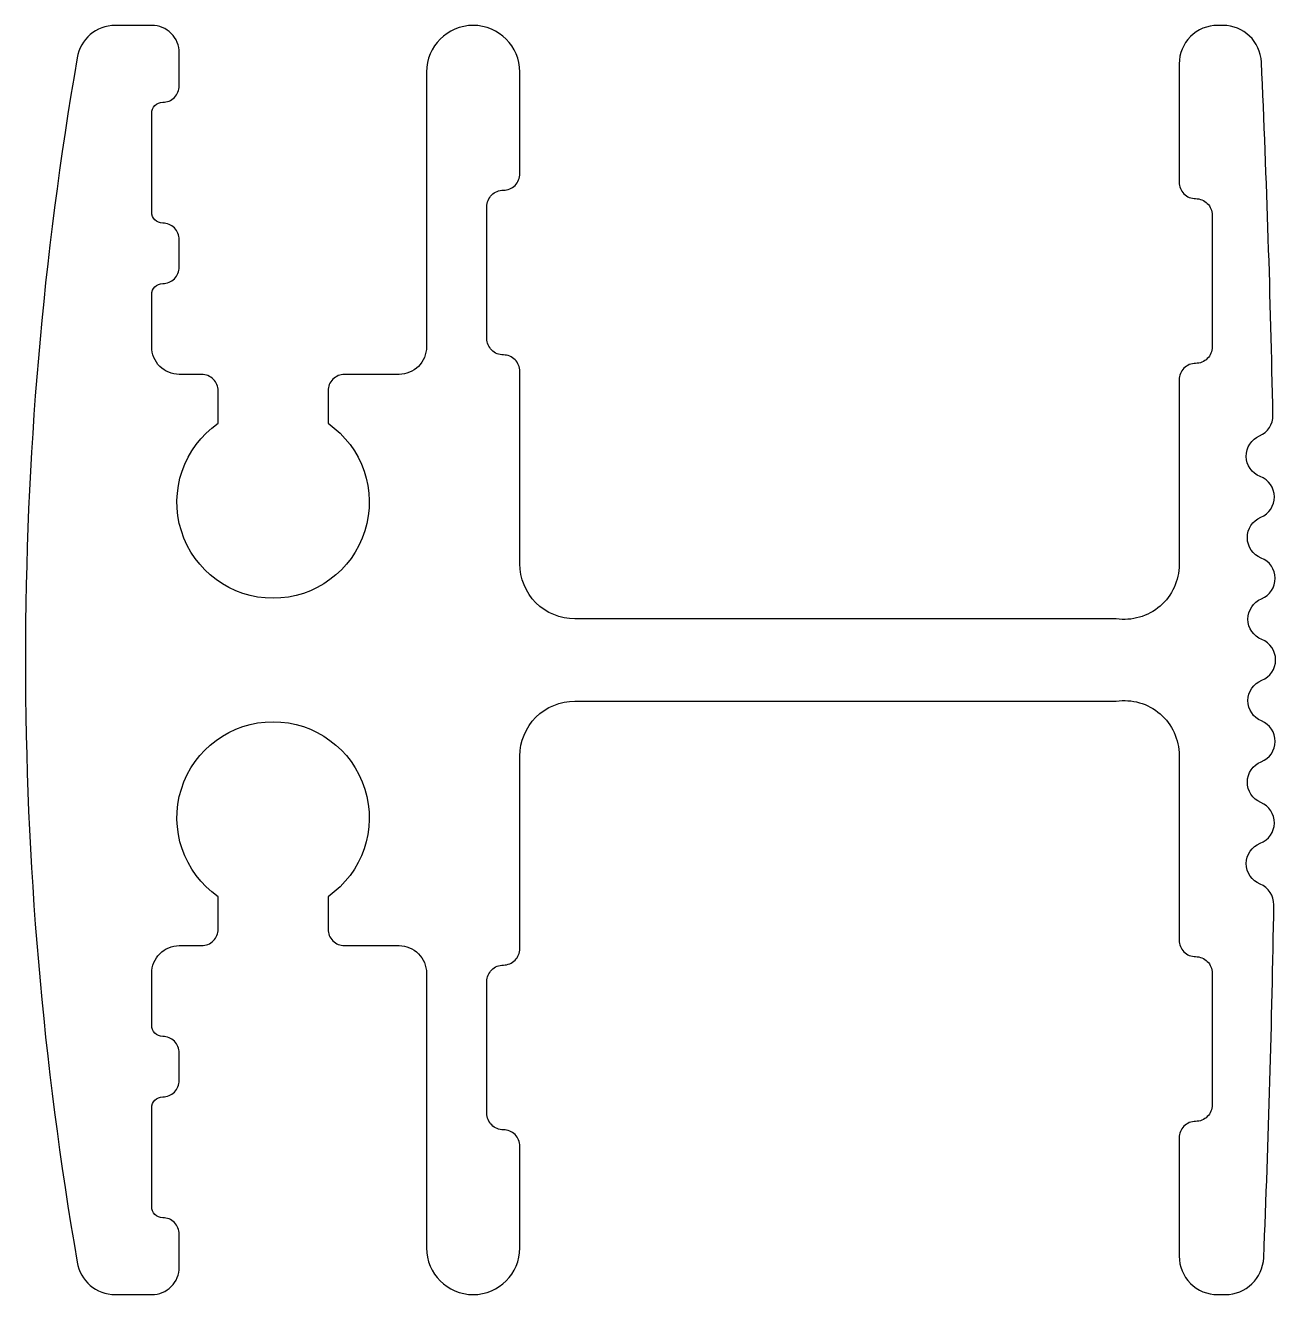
# Model space of a CAD drawing. Extents: x 163.6 to 186.4, y 218.2 to 241.3.
import ezdxf

# ---------------------------------------------------------------- set-up
doc = ezdxf.new("R2010")
doc.units = 0
doc.layers.add('AM_BL', color=7, linetype='CONTINUOUS')

msp = doc.modelspace()

# ---------------------------------------------------------------- linework, layer by layer
at = {"layer": 'AM_BL'}
msp.add_lwpolyline([(166.85, 234.94), (166.442, 234.94, -0.414214), (165.942, 235.44), (165.942, 236.394, -0.414214), (166.142, 236.594, 0.414214), (166.442, 236.894), (166.442, 237.394, 0.414214), (166.142, 237.694, -0.414214), (165.942, 237.894), (165.942, 239.694, -0.414214), (166.142, 239.894, 0.414214), (166.442, 240.194), (166.442, 240.794, 0.414214), (165.942, 241.294), (165.276, 241.294, 0.368855), (164.585, 240.704, 0.086005), (164.585, 218.777, 0.368855), (165.276, 218.187), (165.942, 218.187, 0.414214), (166.442, 218.687), (166.442, 219.287, 0.414214), (166.142, 219.587, -0.414214), (165.942, 219.787), (165.942, 221.587, -0.414214), (166.142, 221.787, 0.414214), (166.442, 222.087), (166.442, 222.587, 0.414214), (166.142, 222.887, -0.414214), (165.942, 223.087), (165.942, 224.04, -0.414214), (166.442, 224.54), (166.85, 224.54, 0.414214), (167.15, 224.84), (167.15, 225.431, -3.186141), (169.15, 225.431), (169.15, 224.84, 0.414214), (169.45, 224.54), (170.442, 224.54, -0.414214), (170.942, 224.04), (170.942, 219.037, 1), (172.642, 219.037), (172.642, 220.887, 0.414214), (172.342, 221.187, -0.414214), (172.042, 221.487), (172.042, 223.887, -0.414214), (172.342, 224.187, 0.414214), (172.642, 224.487), (172.642, 227.991, -0.414214), (173.642, 228.991), (183.495, 228.991, -0.457883), (184.642, 228.002), (184.642, 224.64, 0.414214), (184.942, 224.34, -0.414214), (185.242, 224.04), (185.242, 221.64, -0.414214), (184.942, 221.34, 0.414214), (184.642, 221.04), (184.642, 218.887, 0.414214), (185.342, 218.187), (185.482, 218.187, 0.402584), (186.181, 218.859, 0.006438), (186.366, 225.282, 0.311274), (186.115, 225.66, -0.681509), (186.119, 226.404, 0.675282), (186.129, 227.146, -0.673119), (186.137, 227.888, 0.675282), (186.143, 228.63, -0.673119), (186.146, 229.371, 0.306548), (186.398, 229.742, 0.306548), (186.146, 230.113, -0.673119), (186.143, 230.855, 0.675282), (186.137, 231.597, -0.673119), (186.129, 232.338, 0.675282), (186.119, 233.08, -0.673119), (186.106, 233.821, 0.306021), (186.349, 234.197, 0.006443), (186.139, 240.625, 0.401516), (185.44, 241.294), (185.342, 241.294, 0.414214), (184.642, 240.594), (184.642, 238.44, 0.414214), (184.942, 238.14, -0.414214), (185.242, 237.84), (185.242, 235.44, -0.414214), (184.942, 235.14, 0.414214), (184.642, 234.84), (184.642, 231.479, -0.457883), (183.495, 230.49), (173.642, 230.49, -0.414214), (172.642, 231.49), (172.642, 234.994, 0.414214), (172.342, 235.294, -0.414214), (172.042, 235.594), (172.042, 237.994, -0.414214), (172.342, 238.294, 0.414214), (172.642, 238.594), (172.642, 240.444, 1), (170.942, 240.444), (170.942, 235.44, -0.414214), (170.442, 234.94), (169.45, 234.94, 0.414214), (169.15, 234.64), (169.15, 234.05, -3.186141), (167.15, 234.05), (167.15, 234.64, 0.414214)], format="xyb", close=True, dxfattribs=at)

doc.saveas('drawing.dxf')
